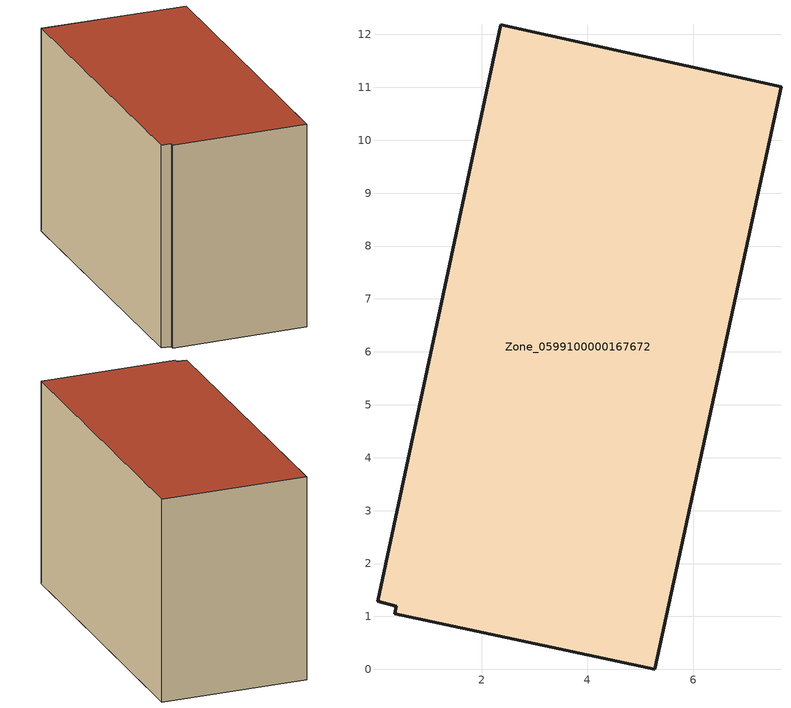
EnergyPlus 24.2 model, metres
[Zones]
Zone_0599100000167672
 floor ground (C_G): 0.36,1.05 0.39,1.19 0.03,1.29 2.37,12.18 7.66,11.01 5.27,0 z0
 wall outside (C_F): 5.27,0 7.66,11.01 2.37,12.18 0.03,1.29 0.39,1.19 0.36,1.05 5.27,0 z0:7.67
 roof outside (C_R): 0.39,1.19 0.36,1.05 5.27,0 7.66,11.01 2.37,12.18 0.03,1.29 z7.67
[BUILDING]
Pand.0599100000167672: North Axis=0; Terrain=City; Loads Convergence Tolerance Value=0.04; Temperature Convergence Tolerance Value=0.4; Solar Distribution=FullExterior; Maximum Number of Warmup Days=25; Minimum Number of Warmup Days=1
[Site:Location]
Rotterdam.The.Hague.AP_ZH_NLD Design_Conditions: Latitude=51.96; Longitude=4.45; Time Zone=1; Elevation=-4.5
[SITE:GROUNDTEMPERATURE:BUILDINGSURFACE]
18, 18, 18, 18, 18, 18, 18, 18, 18, 18, 18, 18
[MATERIAL] Thermal Absorptance=0.9; Solar Absorptance=0.7; Visible Absorptance=0.7
Name | Roughness | Thickness | Conductivity | Density | Specific Heat
G.TC.1975-1991 | MediumSmooth | 0.15 | 0.288461 | 540 | 1210
F.TC.1975-1991 | Rough | 0.3 | 0.230769 | 1920 | 840
R.TC.1975-1991 | MediumRough | 0.2 | 0.153846 | 1500 | 1000
[CONSTRUCTION]
C_G: G.TC.1975-1991
C_F: F.TC.1975-1991
C_R: R.TC.1975-1991
[ZONE]
Zone_0599100000167672: Type=1; Multiplier=1; Ceiling Height=Autocalculate; Volume=Autocalculate; Floor Area=autocalculate; Part of Total Floor Area=Yes
[ZONEINFILTRATION:DESIGNFLOWRATE]
Infil_Zone_0599100000167672: Zone or ZoneList or Space or SpaceList=Zone_0599100000167672; Schedule=AlwaysOn; Design Flow Rate Calculation Method=Flow/Area; Flow Rate per Floor Area=0.003; Constant Term Coefficient=1; Temperature Term Coefficient=0; Velocity Term Coefficient=0; Velocity Squared Term Coefficient=0
[HVACTEMPLATE:ZONE:IDEALLOADSAIRSYSTEM]
Zone_0599100000167672: Maximum Heating Supply Air Temperature=50; Minimum Cooling Supply Air Temperature=13; Maximum Heating Supply Air Humidity Ratio=0.0156; Minimum Cooling Supply Air Humidity Ratio=0.0077; Heating Limit=NoLimit; Cooling Limit=NoLimit; Dehumidification Control Type=ConstantSensibleHeatRatio; Cooling Sensible Heat Ratio=0.7; Dehumidification Setpoint=60; Humidification Control Type=None; Humidification Setpoint=30; Outdoor Air Method=None; Outdoor Air Flow Rate per Person=0.00944; Outdoor Air Flow Rate per Zone Floor Area=0; Outdoor Air Flow Rate per Zone=0; Demand Controlled Ventilation Type=None; Outdoor Air Economizer Type=NoEconomizer; Heat Recovery Type=None; Sensible Heat Recovery Effectiveness=0.7; Latent Heat Recovery Effectiveness=0.65
[ZONECONTROL:THERMOSTAT]
ThermostatControl_Zone_0599100000167672: Zone or ZoneList=Zone_0599100000167672; Control Type Schedule=DualSetpointControlType; Control 1=Thermostat_Zone_0599100000167672; Temperature Difference Between Cutout And Setpoint=0
[THERMOSTATSETPOINT:DUALSETPOINT]
Thermostat_Zone_0599100000167672: Heating Setpoint Temperature Schedule=HeatingSetpoint_Zone_0599100000167672; Cooling Setpoint Temperature Schedule=CoolingSetpoint_Zone_0599100000167672
[SCHEDULE:COMPACT]
HeatingSetpoint_Zone_0599100000167672: Through: 12/31, For: AllDays, Until: 24:00, 21
CoolingSetpoint_Zone_0599100000167672: Through: 12/31, For: AllDays, Until: 24:00, 24
DualSetpointControlType: Through: 12/31, For: AllDays, Until: 24:00, 4
AlwaysOn: Through: 12/31, For: AllDays, Until: 24:00, 1
